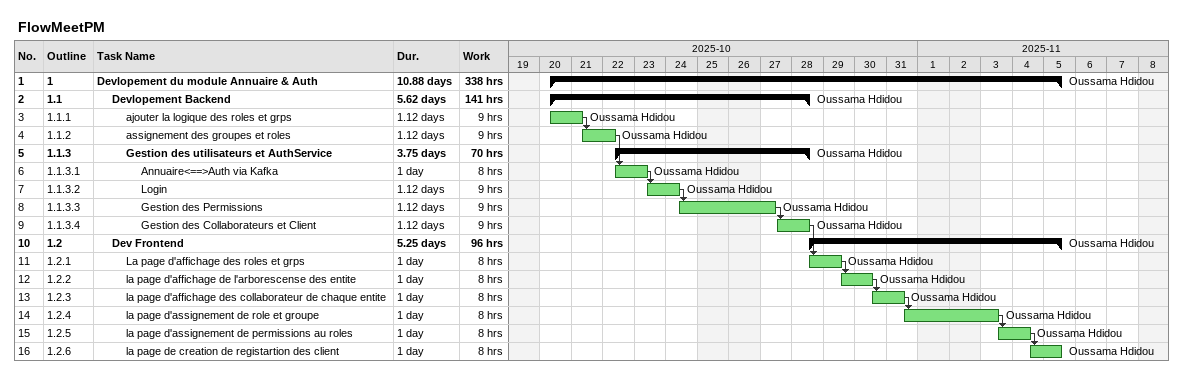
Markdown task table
FlowMeetPM

| ID | WBS | Task | Duration | Start | Finish | Predecessors | Resources | Work (h) |
|---|---|---|---|---|---|---|---|---|
| 1 | 1 | **Devlopement du module Annuaire & Auth** | 10.88d | 2025-10-20 | 2025-11-05 |  | Oussama Hdidou | 338 |
| 2 | 1.1 | **Devlopement Backend** | 5.62d | 2025-10-20 | 2025-10-28 |  | Oussama Hdidou | 141 |
| 3 | 1.1.1 | ajouter la logique des roles et grps | 1.12d | 2025-10-20 | 2025-10-21 |  | Oussama Hdidou | 9 |
| 4 | 1.1.2 | assignement des groupes et roles | 1.12d | 2025-10-21 | 2025-10-22 | 3 | Oussama Hdidou | 9 |
| 5 | 1.1.3 | **Gestion des utilisateurs et AuthService** | 3.75d | 2025-10-22 | 2025-10-28 |  | Oussama Hdidou | 70 |
| 6 | 1.1.3.1 | Annuaire<==>Auth via Kafka | 1d | 2025-10-22 | 2025-10-23 | 4 | Oussama Hdidou | 8 |
| 7 | 1.1.3.2 | Login | 1.12d | 2025-10-23 | 2025-10-24 | 6 | Oussama Hdidou | 9 |
| 8 | 1.1.3.3 | Gestion des Permissions | 1.12d | 2025-10-24 | 2025-10-27 | 7 | Oussama Hdidou | 9 |
| 9 | 1.1.3.4 | Gestion des Collaborateurs et Client | 1.12d | 2025-10-27 | 2025-10-28 | 8 | Oussama Hdidou | 9 |
| 10 | 1.2 | **Dev Frontend** | 5.25d | 2025-10-28 | 2025-11-05 |  | Oussama Hdidou | 96 |
| 11 | 1.2.1 | La page d'affichage des roles et grps | 1d | 2025-10-28 | 2025-10-29 | 9 | Oussama Hdidou | 8 |
| 12 | 1.2.2 | la page d'affichage de l'arborescense des entite | 1d | 2025-10-29 | 2025-10-30 | 11 | Oussama Hdidou | 8 |
| 13 | 1.2.3 | la page d'affichage des collaborateur de chaque entite | 1d | 2025-10-30 | 2025-10-31 | 12 | Oussama Hdidou | 8 |
| 14 | 1.2.4 | la page d'assignement de role et groupe | 1d | 2025-10-31 | 2025-11-03 | 13 | Oussama Hdidou | 8 |
| 15 | 1.2.5 | la page d'assignement de permissions au roles | 1d | 2025-11-03 | 2025-11-04 | 14 | Oussama Hdidou | 8 |
| 16 | 1.2.6 | la page de creation de registartion des client | 1d | 2025-11-04 | 2025-11-05 | 15 | Oussama Hdidou | 8 |
